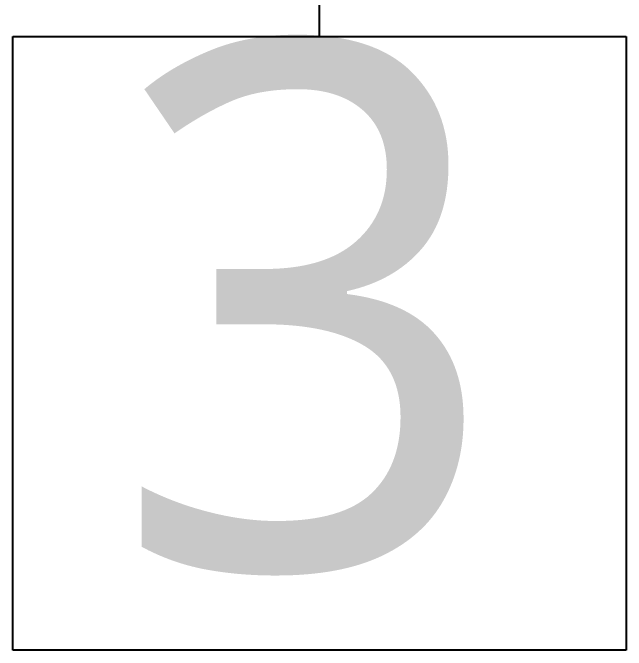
# Model space of a CAD drawing. Header units: millimetres. Extents: x 0 to 504600, y 0 to 118800.
# Drawn here: x 100473 to 100998, y 57093 to 57638 of the extents above; entities that cross this region are included whole.
import ezdxf
from ezdxf.enums import TextEntityAlignment as Align

# ---------------------------------------------------------------- set-up
doc = ezdxf.new("R2010")
doc.units = ezdxf.units.MM
doc.header["$LTSCALE"] = 200
doc.layers.add('LG-TEXT', color=2, linetype='Continuous')
doc.styles.add('SUNJIN', font='malgun.ttf')

msp = doc.modelspace()

# ---------------------------------------------------------------- linework, layer by layer
at = {"layer": 'LG-TEXT', "color": 1}
for p, q in [((100735.76, 57617.71), (100735.76, 57992.67)), ((100473.26, 57617.71), (100998.26, 57617.71)), ((100473.26, 57092.71), (100473.26, 57617.71)), ((100998.26, 57617.71), (100998.26, 57092.71)), ((100998.26, 57092.71), (100473.26, 57092.71))]:
    msp.add_line(p, q, dxfattribs=at)

# ---------------------------------------------------------------- texts
at = {"layer": 'LG-TEXT', "color": 2, "style": 'SUNJIN'}
msp.add_text('3', height=450, dxfattribs=at).set_placement((100724.81, 57162.92), align=Align.CENTER)

doc.saveas('drawing.dxf')
